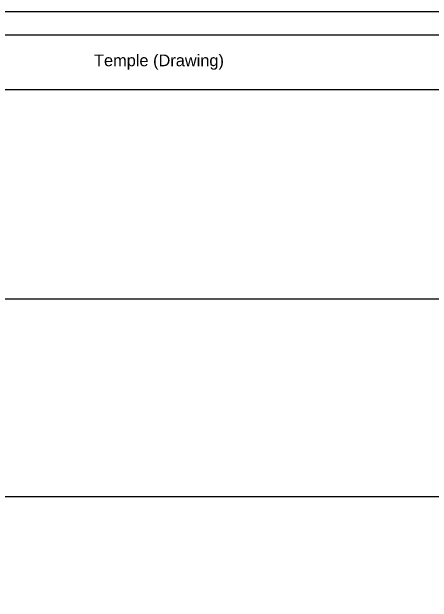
# Model space of a CAD drawing. Header units: millimetres. Extents: x 7018 to 13530, y 4187 to 5692.
# Drawn here: x 8989.7 to 9097.4, y 5540.1 to 5691.6 of the extents above; entities that cross this region are included whole.
import ezdxf

# ---------------------------------------------------------------- set-up
doc = ezdxf.new("R2010")
doc.units = ezdxf.units.MM
doc.styles.get("Standard").update_dxf_attribs({"font": 'arial.ttf'})

msp = doc.modelspace()

# ---------------------------------------------------------------- linework, layer by layer
for p, q in [((9297.931, 5685.574), (8888.675, 5685.574)), ((8901.232, 5671.685), (9297.67, 5671.685)), ((8901.493, 5617.982), (9297.931, 5617.982)), ((8901.493, 5567.249), (9297.931, 5567.249))]:
    msp.add_line(p, q)
msp.add_lwpolyline([(9301.969, 5394.574), (9301.969, 5691.574), (8881.969, 5691.574), (8881.969, 5394.574)], close=True)

# ---------------------------------------------------------------- texts
at = {"insert": (9027.4, 5678.667), "char_height": 2.99966, "width": 46.92869, "attachment_point": 5}
msp.add_mtext('Temple (Drawing)', dxfattribs=at)

doc.saveas('drawing.dxf')
